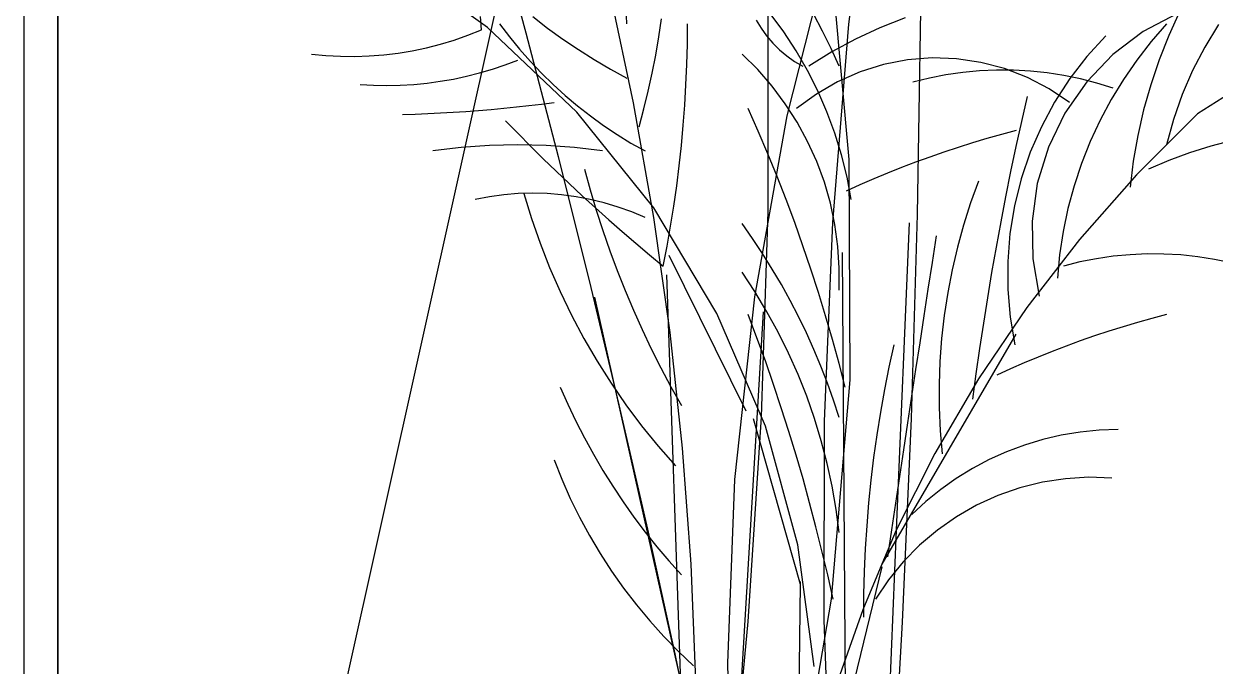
# Model space of a CAD drawing. Header units: centimetres. Extents: x 1966 to 8787, y 7398 to 12383.
# Drawn here: x 2926.1 to 2978.7, y 7686.6 to 7714.9 of the extents above; entities that cross this region are included whole.
import ezdxf

# ---------------------------------------------------------------- set-up
doc = ezdxf.new("R2010")
doc.units = ezdxf.units.CM

# ---------------------------------------------------------------- blocks, each defined once
blk = doc.blocks.new('*U184')
for p, q in [((5, 126.5), (5, -126.5)), ((6.5, 126.5), (6.5, -126.5))]:
    blk.add_line(p, q)
blk = doc.blocks.new('*U185')
at = {"color": 0, "linetype": 'ByBlock', "lineweight": -2, "transparency": 16777216}
blk.add_blockref('*U184', (267, 0), dxfattribs=at)
blk = doc.blocks.new('盆栽立面01')
for p, q in [((5.132, 94.772), (4.073, 86.061)), ((-10.138, 85.664), (-11.612, 91.099)), ((3.331, 89.873), (1.355, 82.014)), ((4.102, 80.102), (3.22, 89.781)), ((-11.839, 85.916), (-16.24, 89.08)), ((-5.404, 82.599), (-6.465, 87.621)), ((-5.699, 86.081), (-5.745, 87.15)), ((0.523, 77.797), (0.529, 86.851)), ((7.118, 77.672), (7.262, 86.671)), ((-12.115, 85.813), (-12.155, 86.403)), ((-9.852, 86.399), (-9.195, 85.894)), ((-4.292, 85.5), (-4.171, 86.303)), ((0, 86.237), (0.217, 85.881)), ((1.216, 85.73), (0.621, 86.54)), ((2.927, 85.759), (2.529, 86.518)), ((6.567, 86.337), (5.458, 85.907)), ((18.54, 86.527), (17.065, 85.736)), ((18.671, 86.61), (18.191, 85.559)), ((-12.707, 85.577), (-12.115, 85.813)), ((-7.907, 82.185), (-11.839, 85.916)), ((-11.313, 86.081), (-10.881, 85.509)), ((-8.718, 80.215), (-10.138, 85.664)), ((-9.195, 85.894), (-8.523, 85.409)), ((-3.034, 85.184), (-3.026, 86.081)), ((0.217, 85.881), (0.463, 85.543)), ((1.765, 84.888), (1.216, 85.73)), ((3.303, 84.99), (2.927, 85.759)), ((4.073, 86.061), (3.36, 77.315)), ((5.458, 85.907), (4.377, 85.408)), ((17.065, 85.736), (15.731, 84.725)), ((18.094, 86.081), (17.413, 85.298)), ((20.385, 86.047), (19.776, 85.057)), ((-14.535, 85.024), (-13.918, 85.181)), ((-13.918, 85.181), (-13.308, 85.366)), ((-13.308, 85.366), (-12.707, 85.577)), ((-10.881, 85.509), (-10.428, 84.955)), ((-8.523, 85.409), (-7.837, 84.945)), ((-4.43, 84.7), (-4.292, 85.5)), ((-3.057, 84.288), (-3.034, 85.184)), ((0.463, 85.543), (0.735, 85.226)), ((0.735, 85.226), (1.033, 84.933)), ((4.377, 85.408), (3.33, 84.841)), ((15.42, 85.546), (14.586, 84.637)), ((17.413, 85.298), (16.777, 84.479)), ((18.191, 85.559), (17.766, 84.485)), ((-19.6, 84.745), (-18.966, 84.683)), ((-18.966, 84.683), (-18.33, 84.649)), ((-18.33, 84.649), (-17.693, 84.643)), ((-17.693, 84.643), (-17.056, 84.664)), ((-17.056, 84.664), (-16.42, 84.713)), ((-16.42, 84.713), (-15.788, 84.789)), ((-15.788, 84.789), (-15.159, 84.893)), ((-15.159, 84.893), (-14.535, 85.024)), ((-10.428, 84.955), (-9.955, 84.417)), ((-7.837, 84.945), (-7.137, 84.501)), ((-4.587, 83.904), (-4.43, 84.7)), ((0.067, 84.062), (-0.62, 84.745)), ((1.033, 84.933), (1.353, 84.665)), ((1.353, 84.665), (1.694, 84.423)), ((2.267, 84.017), (1.765, 84.888)), ((3.33, 84.841), (2.321, 84.211)), ((3.658, 84.211), (3.303, 84.99)), ((7.755, 84.573), (6.676, 84.488)), ((8.836, 84.536), (7.755, 84.573)), ((14.586, 84.637), (13.831, 83.662)), ((15.731, 84.725), (14.572, 83.518)), ((19.776, 85.057), (19.239, 84.025)), ((-12.191, 83.913), (-11.624, 84.08)), ((-11.624, 84.08), (-11.064, 84.268)), ((-11.064, 84.268), (-10.511, 84.478)), ((-9.955, 84.417), (-9.462, 83.898)), ((-7.137, 84.501), (-6.424, 84.078)), ((-6.424, 84.078), (-5.699, 83.676)), ((-3.094, 83.392), (-3.057, 84.288)), ((0.703, 83.331), (0.067, 84.062)), ((1.694, 84.423), (2.054, 84.211)), ((5.614, 84.284), (4.581, 83.962)), ((6.676, 84.488), (5.614, 84.284)), ((9.906, 84.379), (8.836, 84.536)), ((10.952, 84.104), (9.906, 84.379)), ((11.961, 83.713), (10.952, 84.104)), ((16.777, 84.479), (16.189, 83.625)), ((17.766, 84.485), (17.396, 83.391)), ((-14.511, 83.465), (-13.925, 83.544)), ((-13.925, 83.544), (-13.342, 83.645)), ((-13.342, 83.645), (-12.764, 83.768)), ((-12.764, 83.768), (-12.191, 83.913)), ((-9.462, 83.898), (-8.95, 83.397)), ((-4.762, 83.111), (-4.587, 83.904)), ((2.718, 83.12), (2.267, 84.017)), ((3.591, 83.527), (2.655, 82.984)), ((4.581, 83.962), (3.591, 83.527)), ((7.637, 83.684), (6.912, 83.505)), ((8.369, 83.828), (7.637, 83.684)), ((9.108, 83.935), (8.369, 83.828)), ((9.851, 84.005), (9.108, 83.935)), ((10.597, 84.038), (9.851, 84.005)), ((11.343, 84.034), (10.597, 84.038)), ((12.089, 83.993), (11.343, 84.034)), ((12.919, 83.212), (11.961, 83.713)), ((12.831, 83.915), (12.089, 83.993)), ((13.569, 83.8), (12.831, 83.915)), ((13.831, 83.662), (13.158, 82.628)), ((14.3, 83.648), (13.569, 83.8)), ((14.572, 83.518), (13.614, 82.145)), ((15.022, 83.461), (14.3, 83.648)), ((16.189, 83.625), (15.65, 82.739)), ((19.239, 84.025), (18.779, 82.958)), ((21.968, 83.712), (19.456, 82.103)), ((-17.462, 83.409), (-16.871, 83.375)), ((-16.871, 83.375), (-16.28, 83.364)), ((-16.28, 83.364), (-15.689, 83.375)), ((-15.689, 83.375), (-15.099, 83.409)), ((-15.099, 83.409), (-14.511, 83.465)), ((-8.95, 83.397), (-8.419, 82.916)), ((-4.954, 82.323), (-4.762, 83.111)), ((-3.147, 82.498), (-3.094, 83.392)), ((1.284, 82.556), (0.703, 83.331)), ((3.119, 82.198), (2.718, 83.12)), ((13.816, 82.608), (12.919, 83.212)), ((15.734, 83.238), (15.022, 83.461)), ((17.396, 83.391), (17.083, 82.279)), ((-10.572, 82.414), (-10.017, 82.474)), ((-10.017, 82.474), (-9.462, 82.538)), ((-9.462, 82.538), (-8.907, 82.608)), ((-8.419, 82.916), (-7.872, 82.455)), ((-4.513, 77.543), (-5.404, 82.599)), ((-3.214, 81.604), (-3.147, 82.498)), ((1.807, 81.741), (1.284, 82.556)), ((2.655, 82.984), (1.786, 82.34)), ((11.945, 82.875), (11.694, 81.771)), ((13.158, 82.628), (12.574, 81.542)), ((15.65, 82.739), (15.162, 81.824)), ((18.779, 82.958), (18.396, 81.86)), ((-15.59, 82.073), (-15.032, 82.093)), ((-15.032, 82.093), (-14.473, 82.117)), ((-14.473, 82.117), (-13.915, 82.146)), ((-13.915, 82.146), (-13.357, 82.18)), ((-13.357, 82.18), (-12.799, 82.218)), ((-12.799, 82.218), (-12.242, 82.26)), ((-12.242, 82.26), (-11.685, 82.307)), ((-11.685, 82.307), (-11.129, 82.358)), ((-11.129, 82.358), (-10.572, 82.414)), ((-4.515, 77.957), (-7.907, 82.185)), ((-7.872, 82.455), (-7.307, 82.014)), ((-7.307, 82.014), (-6.726, 81.595)), ((-5.164, 81.539), (-4.954, 82.323)), ((0.088, 81.348), (-0.352, 82.34)), ((1.355, 82.014), (-0.074, 74.038)), ((3.468, 81.256), (3.119, 82.198)), ((13.614, 82.145), (12.883, 80.639)), ((19.456, 82.103), (16.764, 79.42)), ((17.083, 82.279), (16.827, 81.152)), ((-11.046, 81.806), (-10.498, 81.239)), ((-6.726, 81.595), (-6.131, 81.197)), ((-3.296, 80.711), (-3.214, 81.604)), ((2.27, 80.89), (1.807, 81.741)), ((11.694, 81.771), (11.452, 80.666)), ((12.574, 81.542), (12.081, 80.411)), ((15.162, 81.824), (14.726, 80.883)), ((18.396, 81.86), (18.094, 80.737)), ((-10.498, 81.239), (-9.944, 80.678)), ((-6.131, 81.197), (-5.521, 80.822)), ((0.513, 80.349), (0.088, 81.348)), ((2.67, 80.008), (2.27, 80.89)), ((3.764, 80.296), (3.468, 81.256)), ((10.177, 81.018), (9.542, 80.829)), ((10.816, 81.198), (10.177, 81.018)), ((11.457, 81.367), (10.816, 81.198)), ((16.827, 81.152), (16.629, 80.014)), ((21, 80.927), (20.049, 80.687)), ((-13.633, 80.552), (-14.254, 80.47)), ((-13.011, 80.619), (-13.633, 80.552)), ((-12.387, 80.671), (-13.011, 80.619)), ((-11.762, 80.708), (-12.387, 80.671)), ((-11.137, 80.73), (-11.762, 80.708)), ((-10.511, 80.737), (-11.137, 80.73)), ((-9.885, 80.73), (-10.511, 80.737)), ((-9.944, 80.678), (-9.384, 80.123)), ((-9.26, 80.708), (-9.885, 80.73)), ((-8.635, 80.671), (-9.26, 80.708)), ((-8.011, 80.619), (-8.635, 80.671)), ((-7.389, 80.552), (-8.011, 80.619)), ((-6.768, 80.47), (-7.389, 80.552)), ((-5.521, 80.822), (-4.897, 80.47)), ((-3.392, 79.82), (-3.296, 80.711)), ((8.279, 80.422), (7.653, 80.204)), ((8.909, 80.63), (8.279, 80.422)), ((9.542, 80.829), (8.909, 80.63)), ((11.452, 80.666), (11.219, 79.559)), ((12.081, 80.411), (11.684, 79.243)), ((12.883, 80.639), (12.395, 79.038)), ((14.726, 80.883), (14.345, 79.918)), ((19.112, 80.396), (18.192, 80.057)), ((20.049, 80.687), (19.112, 80.396)), ((-9.384, 80.123), (-8.818, 79.573)), ((-7.35, 74.753), (-8.718, 80.215)), ((0.923, 79.343), (0.513, 80.349)), ((3.006, 79.099), (2.67, 80.008)), ((4.006, 79.32), (3.764, 80.296)), ((4.139, 70.382), (4.102, 80.102)), ((7.03, 79.976), (6.411, 79.739)), ((7.653, 80.204), (7.03, 79.976)), ((14.345, 79.918), (14.018, 78.934)), ((16.629, 80.014), (16.49, 78.867)), ((18.192, 80.057), (17.292, 79.669)), ((-8.818, 79.573), (-8.247, 79.029)), ((-7.57, 79.669), (-7.322, 78.761)), ((-3.504, 78.93), (-3.392, 79.82)), ((1.318, 78.332), (0.923, 79.343)), ((4.192, 78.333), (4.006, 79.32)), ((5.795, 79.492), (5.183, 79.236)), ((6.411, 79.739), (5.795, 79.492)), ((11.219, 79.559), (10.996, 78.45)), ((16.764, 79.42), (14.251, 76.57)), ((-8.247, 79.029), (-7.67, 78.492)), ((-3.63, 78.043), (-3.504, 78.93)), ((3.274, 78.168), (3.006, 79.099)), ((4.575, 78.971), (3.972, 78.696)), ((5.183, 79.236), (4.575, 78.971)), ((9.806, 79.135), (9.457, 78.176)), ((11.684, 79.243), (11.386, 78.047)), ((12.395, 79.038), (12.162, 77.381)), ((14.018, 78.934), (13.748, 77.933)), ((-11.755, 78.452), (-12.382, 78.333)), ((-11.123, 78.538), (-11.755, 78.452)), ((-10.487, 78.59), (-11.123, 78.538)), ((-9.849, 78.607), (-10.487, 78.59)), ((-10.244, 78.6), (-9.906, 77.494)), ((-9.211, 78.59), (-9.849, 78.607)), ((-8.575, 78.539), (-9.211, 78.59)), ((-7.942, 78.454), (-8.575, 78.539)), ((-7.315, 78.336), (-7.942, 78.454)), ((-7.67, 78.492), (-7.088, 77.96)), ((-7.322, 78.761), (-7.054, 77.859)), ((-6.695, 78.184), (-7.315, 78.336)), ((1.698, 77.315), (1.318, 78.332)), ((10.996, 78.45), (10.781, 77.339)), ((-7.088, 77.96), (-6.5, 77.435)), ((-7.054, 77.859), (-6.765, 76.962)), ((-6.084, 77.999), (-6.695, 78.184)), ((-5.484, 77.781), (-6.084, 77.999)), ((-4.897, 77.532), (-5.484, 77.781)), ((-1.728, 73.308), (-4.515, 77.957)), ((-3.77, 77.158), (-3.63, 78.043)), ((0.231, 68.748), (0.523, 77.797)), ((3.474, 77.221), (3.274, 78.168)), ((9.457, 78.176), (9.146, 77.205)), ((11.386, 78.047), (11.187, 76.829)), ((13.748, 77.933), (13.535, 76.918)), ((-9.906, 77.494), (-9.526, 76.402)), ((-6.5, 77.435), (-5.907, 76.915)), ((-3.793, 72.461), (-4.513, 77.543)), ((-0.16, 76.61), (-0.62, 77.265)), ((2.062, 76.292), (1.698, 77.315)), ((3.36, 77.315), (2.996, 68.547)), ((3.605, 76.261), (3.474, 77.221)), ((6.746, 77.298), (6.178, 63.737)), ((6.849, 68.675), (7.118, 77.672)), ((10.781, 77.339), (10.576, 76.226)), ((12.162, 77.381), (12.191, 75.707)), ((-6.765, 76.962), (-6.457, 76.073)), ((-5.907, 76.915), (-5.308, 76.402)), ((-3.925, 76.275), (-3.77, 77.158)), ((7.935, 76.73), (7.753, 75.551)), ((9.146, 77.205), (8.874, 76.222)), ((11.187, 76.829), (11.09, 75.599)), ((13.535, 76.918), (13.379, 75.893)), ((-9.526, 76.402), (-9.104, 75.326)), ((-5.308, 76.402), (-4.704, 75.895)), ((-4.095, 75.395), (-3.925, 76.275)), ((0.282, 75.943), (-0.16, 76.61)), ((2.411, 75.264), (2.062, 76.292)), ((3.667, 75.294), (3.605, 76.261)), ((8.874, 76.222), (8.64, 75.229)), ((10.576, 76.226), (10.38, 75.111)), ((14.251, 76.57), (11.927, 73.563)), ((-6.457, 76.073), (-6.129, 75.191)), ((-4.704, 75.895), (-4.095, 75.395)), ((-3.847, 75.88), (-0.462, 69.004)), ((0.706, 75.264), (0.282, 75.943)), ((3.797, 75.989), (4.013, 41.72)), ((12.191, 75.707), (12.48, 74.059)), ((13.379, 75.893), (13.282, 74.86)), ((15.006, 75.718), (14.274, 75.574)), ((15.745, 75.825), (15.006, 75.718)), ((16.488, 75.895), (15.745, 75.825)), ((17.234, 75.928), (16.488, 75.895)), ((17.98, 75.924), (17.234, 75.928)), ((18.725, 75.883), (17.98, 75.924)), ((19.468, 75.804), (18.725, 75.883)), ((20.205, 75.69), (19.468, 75.804)), ((20.936, 75.538), (20.205, 75.69)), ((-9.104, 75.326), (-8.642, 74.266)), ((-6.129, 75.191), (-5.781, 74.316)), ((-0.053, 74.265), (-0.62, 75.127)), ((1.112, 74.575), (0.706, 75.264)), ((2.745, 74.231), (2.411, 75.264)), ((3.658, 74.326), (3.667, 75.294)), ((7.753, 75.551), (7.571, 74.371)), ((8.64, 75.229), (8.446, 74.227)), ((10.38, 75.111), (10.193, 73.995)), ((11.09, 75.599), (11.095, 74.366)), ((14.274, 75.574), (13.549, 75.395)), ((-6.037, 69.277), (-7.35, 74.753)), ((-3.956, 75.006), (-2.805, 41.72)), ((-8.642, 74.266), (-8.139, 73.224)), ((-5.781, 74.316), (-5.414, 73.449)), ((0.478, 73.381), (-0.053, 74.265)), ((1.498, 73.874), (1.112, 74.575)), ((3.064, 73.193), (2.745, 74.231)), ((7.571, 74.371), (7.39, 73.192)), ((8.446, 74.227), (8.291, 73.219)), ((11.095, 74.366), (11.202, 73.137)), ((-7.124, 74.024), (0.118, 41.72)), ((-0.074, 74.038), (-0.95, 65.982)), ((1.866, 73.164), (1.498, 73.874)), ((11.927, 73.563), (9.801, 70.413)), ((10.193, 73.995), (10.016, 72.878)), ((-8.139, 73.224), (-7.596, 72.203)), ((-5.414, 73.449), (-5.027, 72.591)), ((0.405, 68.325), (-1.728, 73.308)), ((0.303, 73.369), (-1.566, 41.72)), ((0.033, 72.234), (-0.352, 73.257)), ((0.973, 72.475), (0.478, 73.381)), ((2.214, 72.443), (1.866, 73.164)), ((3.366, 72.15), (3.064, 73.193)), ((7.39, 73.192), (7.21, 72.012)), ((8.291, 73.219), (8.176, 72.205)), ((11.202, 73.137), (11.41, 71.921)), ((17.452, 73.088), (16.814, 72.908)), ((18.094, 73.257), (17.452, 73.088)), ((-5.027, 72.591), (-4.622, 71.741)), ((10.016, 72.878), (9.848, 71.759)), ((15.545, 72.52), (14.916, 72.312)), ((16.178, 72.719), (15.545, 72.52)), ((16.814, 72.908), (16.178, 72.719)), ((-7.596, 72.203), (-7.015, 71.204)), ((-3.244, 67.357), (-3.793, 72.461)), ((0.405, 71.207), (0.033, 72.234)), ((1.43, 71.55), (0.973, 72.475)), ((2.543, 71.714), (2.214, 72.443)), ((3.654, 71.103), (3.366, 72.15)), ((11.442, 72.387), (5.545, 62.238)), ((7.21, 72.012), (7.031, 70.832)), ((8.176, 72.205), (8.101, 71.188)), ((14.29, 72.093), (13.667, 71.866)), ((14.916, 72.312), (14.29, 72.093)), ((-4.622, 71.741), (-4.198, 70.901)), ((1.848, 70.607), (1.43, 71.55)), ((2.852, 70.976), (2.543, 71.714)), ((6.064, 71.921), (5.85, 70.934)), ((9.848, 71.759), (9.689, 70.639)), ((13.047, 71.629), (12.432, 71.382)), ((13.667, 71.866), (13.047, 71.629)), ((-7.015, 71.204), (-6.396, 70.227)), ((0.764, 70.174), (0.405, 71.207)), ((3.141, 70.23), (2.852, 70.976)), ((3.925, 70.051), (3.654, 71.103)), ((5.85, 70.934), (5.654, 69.943)), ((8.101, 71.188), (8.066, 70.168)), ((11.82, 71.126), (11.212, 70.86)), ((12.432, 71.382), (11.82, 71.126)), ((-4.198, 70.901), (-3.755, 70.07)), ((2.228, 69.648), (1.848, 70.607)), ((7.031, 70.832), (6.852, 69.653)), ((9.801, 70.413), (7.882, 67.133)), ((9.689, 70.639), (9.539, 69.517)), ((11.212, 70.86), (10.608, 70.586)), ((-8.64, 70.051), (-8.306, 69.296)), ((-6.396, 70.227), (-5.74, 69.275)), ((-3.755, 70.07), (-3.293, 69.25)), ((1.109, 69.138), (0.764, 70.174)), ((3.409, 69.476), (3.141, 70.23)), ((3.328, 60.697), (4.139, 70.382)), ((5.654, 69.943), (5.477, 68.949)), ((8.066, 70.168), (8.071, 69.148)), ((2.568, 68.674), (2.228, 69.648)), ((3.658, 68.716), (3.409, 69.476)), ((6.852, 69.653), (6.675, 68.473)), ((-8.306, 69.296), (-7.951, 68.551)), ((-4.777, 63.789), (-6.037, 69.277)), ((-5.74, 69.275), (-5.048, 68.348)), ((1.441, 68.096), (1.109, 69.138)), ((5.477, 68.949), (5.319, 67.951)), ((8.071, 69.148), (8.117, 68.129)), ((-7.951, 68.551), (-7.575, 67.816)), ((-5.048, 68.348), (-4.321, 67.449)), ((-0.347, 59.713), (0.231, 68.748)), ((-0.134, 68.677), (1.941, 61.364)), ((1.844, 63.099), (0.405, 68.325)), ((2.868, 67.686), (2.568, 68.674)), ((2.996, 68.547), (2.98, 59.772)), ((6.457, 59.683), (6.849, 68.675)), ((6.675, 68.473), (6.498, 67.293)), ((-7.575, 67.816), (-7.178, 67.093)), ((1.76, 67.051), (1.441, 68.096)), ((5.319, 67.951), (5.18, 66.951)), ((8.117, 68.129), (8.202, 67.113)), ((13.451, 67.932), (12.633, 67.741)), ((14.28, 68.069), (13.451, 67.932)), ((15.116, 68.152), (14.28, 68.069)), ((15.955, 68.181), (15.116, 68.152)), ((-4.321, 67.449), (-3.56, 66.578)), ((-2.868, 62.237), (-3.244, 67.357)), ((3.128, 66.688), (2.868, 67.686)), ((6.498, 67.293), (6.321, 66.112)), ((11.83, 67.498), (11.043, 67.204)), ((12.633, 67.741), (11.83, 67.498)), ((-8.907, 66.846), (-8.567, 65.988)), ((-7.178, 67.093), (-6.76, 66.381)), ((2.066, 66.002), (1.76, 67.051)), ((5.18, 66.951), (5.059, 65.948)), ((7.882, 67.133), (6.178, 63.737)), ((10.277, 66.86), (9.535, 66.466)), ((11.043, 67.204), (10.277, 66.86)), ((-6.76, 66.381), (-6.322, 65.681)), ((3.346, 65.679), (3.128, 66.688)), ((9.535, 66.466), (8.82, 66.026)), ((-8.567, 65.988), (-8.193, 65.144)), ((-6.322, 65.681), (-5.865, 64.994)), ((-0.95, 65.982), (-1.268, 57.884)), ((2.358, 64.949), (2.066, 66.002)), ((3.523, 64.663), (3.346, 65.679)), ((5.059, 65.948), (4.956, 64.943)), ((6.321, 66.112), (6.145, 64.932)), ((8.82, 66.026), (8.135, 65.54)), ((12.621, 65.857), (11.624, 65.609)), ((13.636, 66.014), (12.621, 65.857)), ((14.661, 66.076), (13.636, 66.014)), ((15.688, 66.044), (14.661, 66.076)), ((-8.193, 65.144), (-7.787, 64.316)), ((8.135, 65.54), (7.482, 65.011)), ((10.655, 65.271), (9.72, 64.845)), ((11.624, 65.609), (10.655, 65.271)), ((-5.865, 64.994), (-5.388, 64.32)), ((2.636, 63.892), (2.358, 64.949)), ((3.658, 63.64), (3.523, 64.663)), ((4.956, 64.943), (4.873, 63.937)), ((6.145, 64.932), (5.971, 63.752)), ((7.482, 65.011), (6.866, 64.441)), ((9.72, 64.845), (8.829, 64.335)), ((-7.787, 64.316), (-7.348, 63.505)), ((-5.388, 64.32), (-4.892, 63.66)), ((8.829, 64.335), (7.988, 63.745)), ((-4.892, 63.66), (-4.377, 63.015)), ((-3.57, 58.288), (-4.777, 63.789)), ((2.901, 62.831), (2.636, 63.892)), ((4.873, 63.937), (4.808, 62.929)), ((6.178, 63.737), (5.251, 41.72)), ((6.178, 63.737), (5.545, 62.238)), ((5.971, 63.752), (5.796, 62.571)), ((7.988, 63.745), (7.204, 63.081)), ((-7.348, 63.505), (-6.877, 62.711)), ((2.563, 57.727), (1.844, 63.099)), ((7.204, 63.081), (6.485, 62.349)), ((-6.877, 62.711), (-6.375, 61.937)), ((-4.377, 63.015), (-3.844, 62.385)), ((3.153, 61.768), (2.901, 62.831)), ((4.808, 62.929), (4.762, 61.919)), ((-3.844, 62.385), (-3.293, 61.77)), ((-2.665, 57.108), (-2.868, 62.237)), ((5.545, 62.128), (0.568, 41.72)), ((5.545, 62.238), (4.696, 60.237)), ((6.485, 62.349), (5.835, 61.553)), ((-6.375, 61.937), (-5.842, 61.184)), ((1.941, 61.474), (1.941, 61.364)), ((3.39, 60.701), (3.153, 61.768)), ((4.762, 61.919), (4.735, 60.91)), ((5.835, 61.553), (5.262, 60.701)), ((-5.842, 61.184), (-5.281, 60.451)), ((1.941, 61.364), (1.682, 41.72)), ((-5.281, 60.451), (-4.691, 59.742)), ((1.677, 51.118), (3.328, 60.697)), ((4.735, 60.91), (4.727, 59.9)), ((4.696, 60.237), (3.443, 56.65)), ((-4.691, 59.742), (-4.073, 59.057)), ((-1.21, 50.701), (-0.347, 59.713)), ((2.98, 59.772), (3.313, 51.003)), ((5.941, 50.698), (6.457, 59.683)), ((-4.073, 59.057), (-3.428, 58.397)), ((-3.428, 58.397), (-2.758, 57.762)), ((-2.418, 52.776), (-3.57, 58.288)), ((-1.268, 57.884), (-1.026, 49.784))]:
    blk.add_line(p, q)

msp = doc.modelspace()

# ---------------------------------------------------------------- linework, layer by layer
for q in [(2927.647, 7881.823), (2974.19, 7837.79)]:
    msp.add_line((2927.647, 7628.823), q)

# ---------------------------------------------------------------- block references
for name, p in [('*U185', (2654.147, 7755.323)), ('盆栽立面01', (2958.434, 7628.823))]:
    msp.add_blockref(name, p)

doc.saveas('drawing.dxf')
